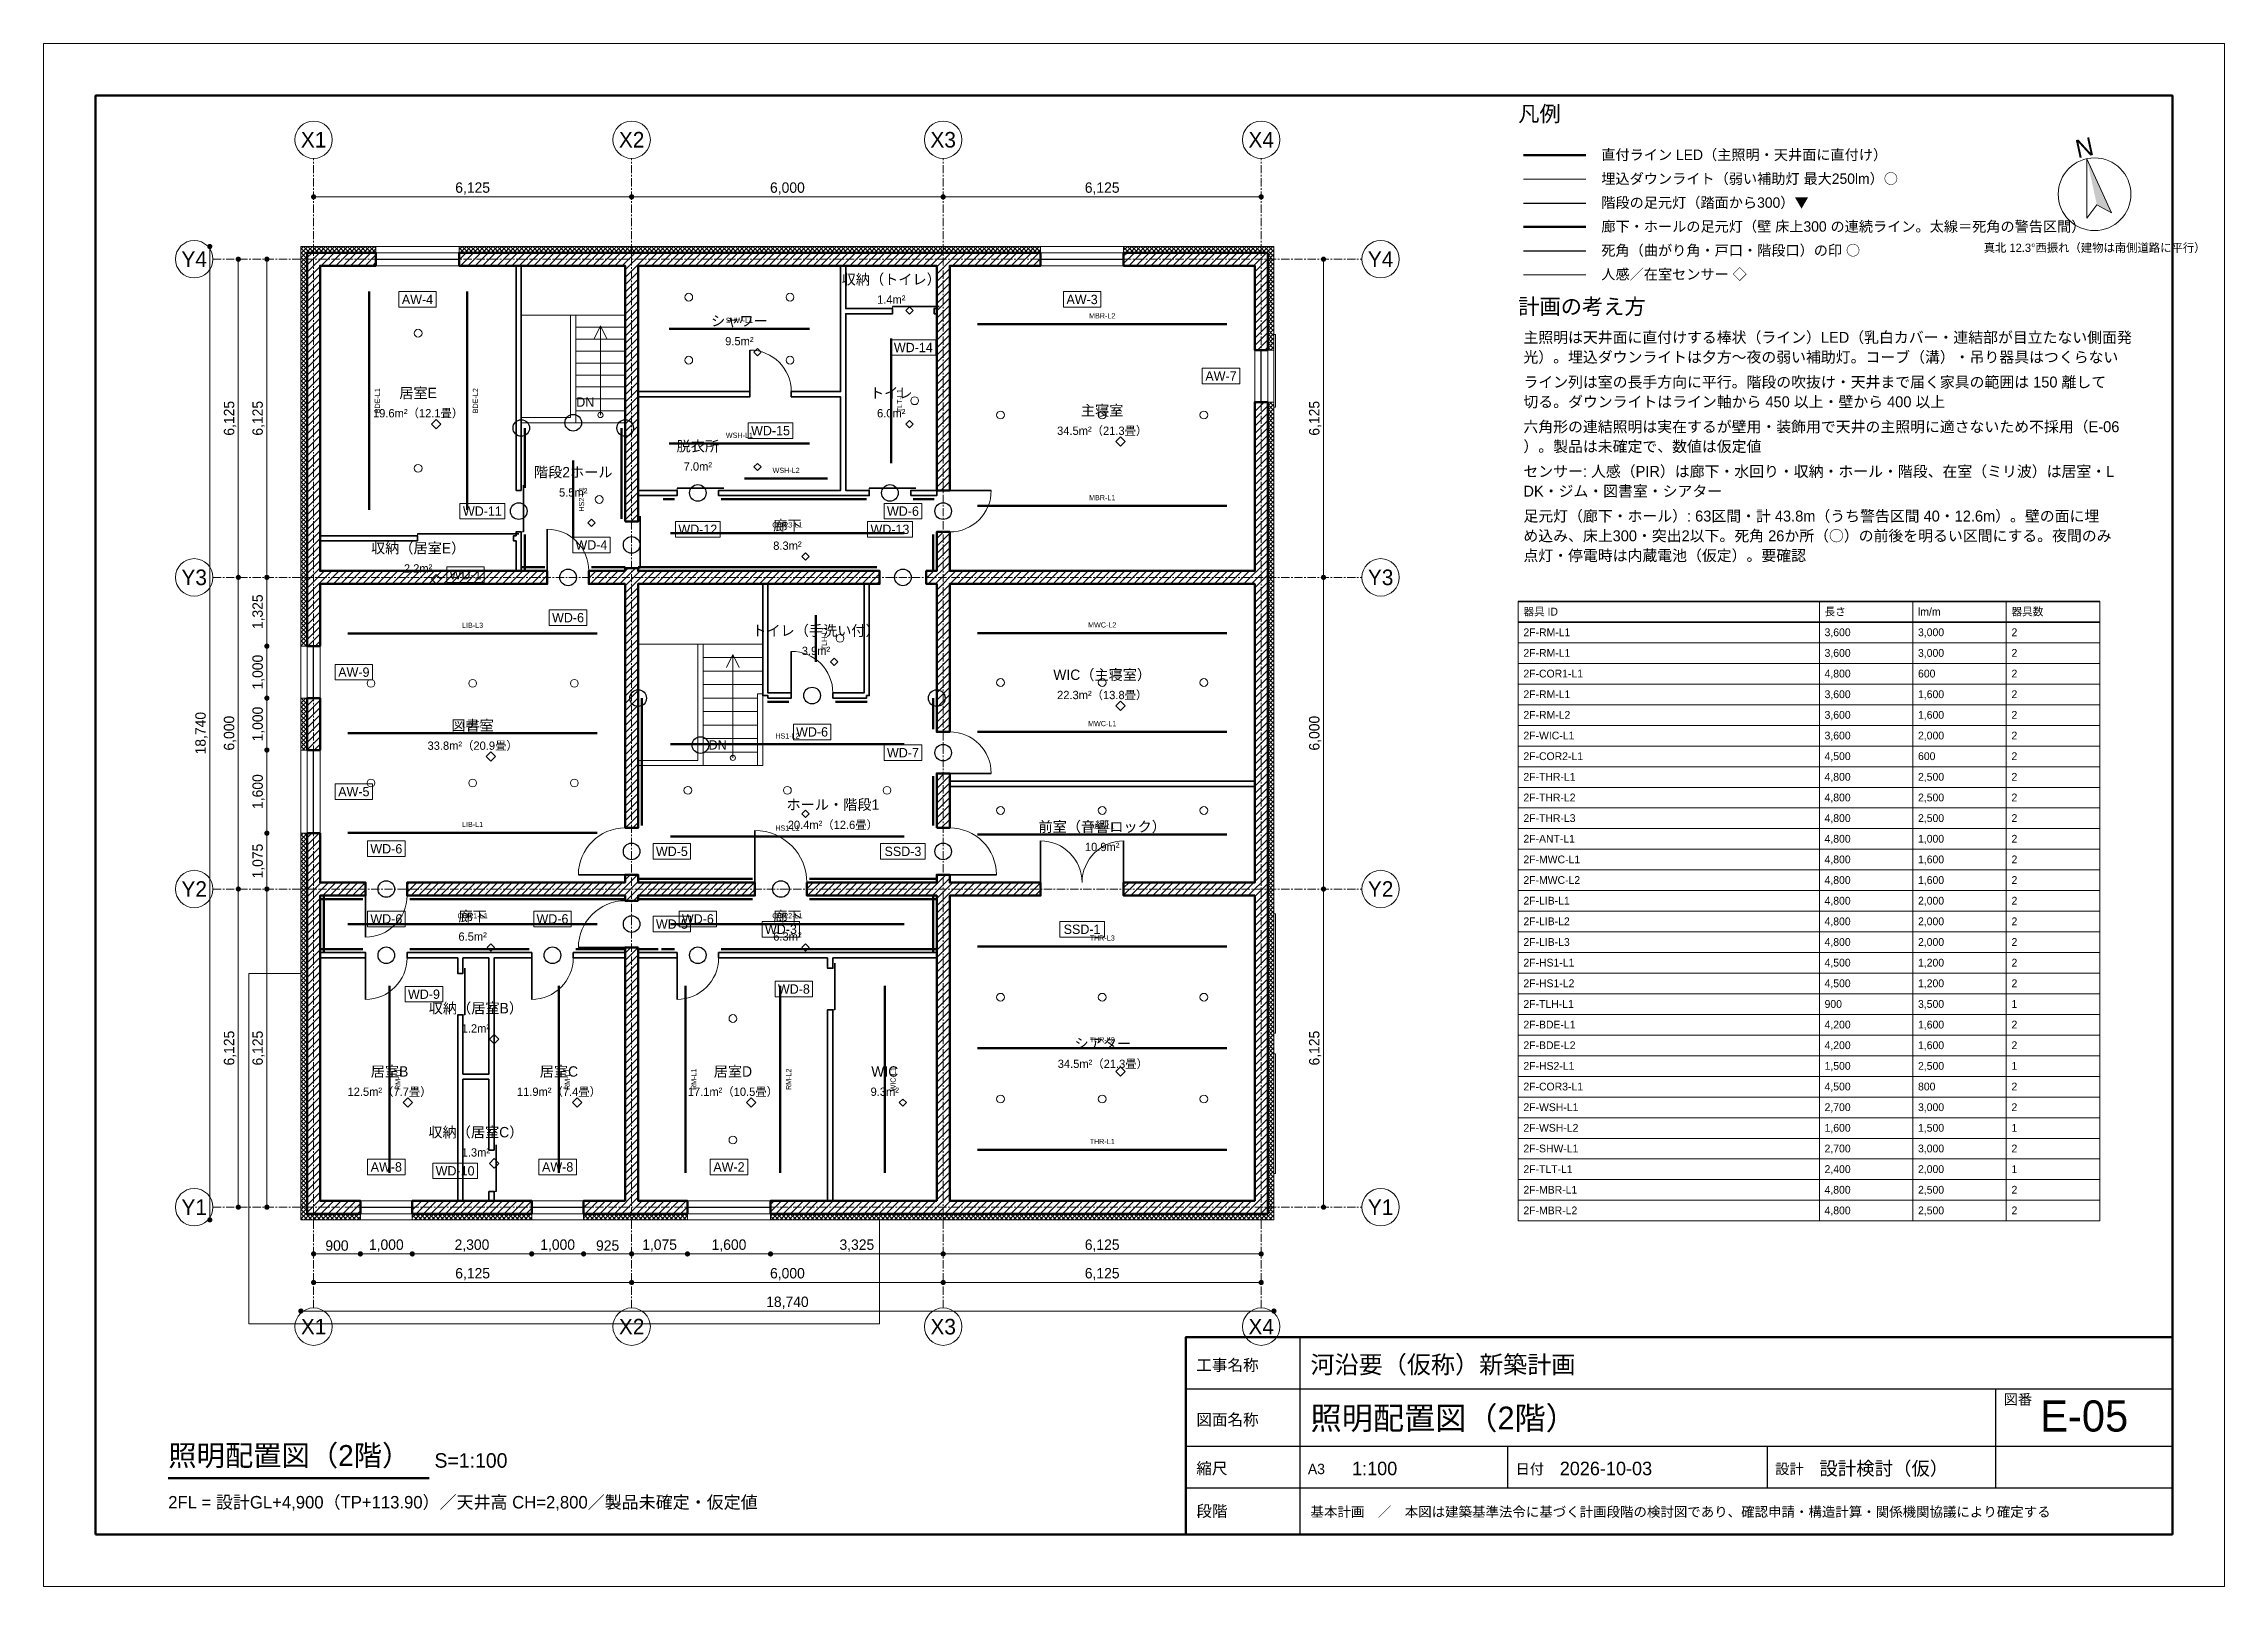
# Model space of a CAD drawing. Header units: millimetres. Extents: x 0 to 42000, y 0 to 29700.
import ezdxf
from ezdxf.enums import TextEntityAlignment as Align

# ---------------------------------------------------------------- set-up
doc = ezdxf.new("R2010")
doc.units = ezdxf.units.MM
doc.header["$LTSCALE"] = 50
doc.linetypes.add('CENTER', pattern=[5.08, 3.175, -0.635, 0.635, -0.635])
for name, color, linetype, lineweight in [('A-CUT', 7, 'Continuous', 50), ('A-CUT-HATCH', 8, 'Continuous', 9), ('A-CUT-INS', 9, 'Continuous', 9), ('A-CUT-LGS', 7, 'Continuous', 35), ('A-DIMS', 7, 'Continuous', 13), ('A-DOOR', 5, 'Continuous', 18), ('A-GLAZ', 5, 'Continuous', 18), ('A-GRID', 1, 'CENTER', 13), ('A-GRID-SYMB', 7, 'Continuous', 18), ('A-ROOM', 7, 'Continuous', 18), ('A-STRS', 7, 'Continuous', 18), ('A-SYMB', 7, 'Continuous', 18), ('A-TEXT', 7, 'Continuous', 18), ('A-VIS', 7, 'Continuous', 18), ('E-FOOT', 6, 'Continuous', 25), ('E-FOOTL', 6, 'Continuous', 50), ('E-LINE', 4, 'Continuous', 70), ('E-LITE', 7, 'Continuous', 18), ('E-SENS', 3, 'Continuous', 18), ('E-WARN', 1, 'Continuous', 25), ('G-FRAME', 7, 'Continuous', 70), ('G-TABLE', 7, 'Continuous', 18), ('G-TITLE', 7, 'Continuous', 25)]:
    doc.layers.add(name, color=color, linetype=linetype, lineweight=lineweight)
doc.styles.add('JP', font='ipag.ttf')
doc.dimstyles.new('JIS', dxfattribs={"dimscale": 100, "dimtxt": 2, "dimasz": 1, "dimexe": 1, "dimexo": 1, "dimgap": 0.6, "dimtad": 1, "dimdec": 0, "dimtxsty": 'JP', "dimblk": 'DOT', "dimcen": 2.5, "dimclrd": 7, "dimclre": 7, "dimclrt": 7, "dimazin": 3, "dimtfac": 1, "dimtmove": 0, "dimatfit": 3, "dimlwd": 13, "dimlwe": 13})

# ---------------------------------------------------------------- blocks, each defined once
blk = doc.blocks.new('_DOT')
at = {"color": 0, "linetype": 'BYBLOCK'}
blk.add_line((-0.5, 0), (-1, 0), dxfattribs=at)
at = {"color": 0, "linetype": 'BYBLOCK', "const_width": 0.5}
blk.add_lwpolyline([(-0.25, 0, 1), (0.25, 0, 1)], format="xyb", close=True, dxfattribs=at)

msp = doc.modelspace()

# ---------------------------------------------------------------- hatches: boundary and pattern name
at = {"layer": 'A-CUT-HATCH'}
h = msp.add_hatch(dxfattribs=at)
h.set_pattern_fill('ANSI31', scale=31.496)
h.paths.add_polyline_path([(17200, 7425), (17200, 13300), (14700, 13300), (14700, 13550), (17200, 13550), (17200, 13700), (17450, 13700), (17450, 13550), (19200, 13550), (19200, 13300), (17450, 13300), (17450, 7425), (23325, 7425), (23325, 13300), (20800, 13300), (20800, 13550), (23325, 13550), (23325, 19300), (17450, 19300), (17450, 16450), (17200, 16450), (17200, 19300), (17000, 19300), (17000, 19550), (17200, 19550), (17200, 20300), (17450, 20300), (17450, 19550), (23325, 19550), (23325, 22800), (23575, 22800), (23575, 7425), (23575, 7175), (14000, 7175), (14000, 7425)])
h.paths.add_polyline_path([(23575, 25675), (23575, 25425), (23575, 23800), (23325, 23800), (23325, 25425), (20800, 25425), (20800, 25675)])
h.paths.add_polyline_path([(11200, 20500), (11200, 25425), (8000, 25425), (8000, 25675), (19200, 25675), (19200, 25425), (17450, 25425), (17450, 21100), (17200, 21100), (17200, 25425), (11450, 25425), (11450, 20500)])
h.paths.add_polyline_path([(17200, 14600), (17200, 15650), (17450, 15650), (17450, 14600)])
h.paths.add_polyline_path([(11200, 14600), (11200, 19300), (10500, 19300), (10500, 19550), (11200, 19550), (11200, 19600), (11450, 19600), (11450, 19550), (16100, 19550), (16100, 19300), (11450, 19300), (11450, 14600)])
h.paths.add_polyline_path([(11450, 13200), (11200, 13200), (11200, 13300), (7000, 13300), (7000, 13550), (11200, 13550), (11200, 13700), (11450, 13700), (11450, 13550), (13700, 13550), (13700, 13300), (11450, 13300)])
h.paths.add_polyline_path([(11450, 12300), (11450, 7425), (12400, 7425), (12400, 7175), (10400, 7175), (10400, 7425), (11200, 7425), (11200, 12300)])
h.paths.add_polyline_path([(5325, 18100), (5075, 18100), (5075, 25425), (5075, 25675), (6400, 25675), (6400, 25425), (5325, 25425), (5325, 19550), (9700, 19550), (9700, 19300), (5325, 19300)])
h.paths.add_polyline_path([(7100, 7175), (7100, 7425), (9400, 7425), (9400, 7175)])
h.paths.add_polyline_path([(5325, 14500), (5325, 13550), (6200, 13550), (6200, 13300), (5325, 13300), (5325, 7425), (6100, 7425), (6100, 7175), (5075, 7175), (5075, 7425), (5075, 14500)])
h.paths.add_polyline_path([(5075, 16100), (5075, 17100), (5325, 17100), (5325, 16100)])
at = {"layer": 'A-CUT-INS'}
h = msp.add_hatch(dxfattribs=at)
h.set_pattern_fill('ANSI37', scale=18.89764)
h.paths.add_polyline_path([(23575, 7175), (23575, 22800), (23695, 22800), (23695, 7175), (23695, 7055), (14000, 7055), (14000, 7175)])
h.paths.add_polyline_path([(23575, 25675), (20800, 25675), (20800, 25795), (23695, 25795), (23695, 25675), (23695, 23800), (23575, 23800)])
h.paths.add_polyline_path([(19200, 25675), (8000, 25675), (8000, 25795), (19200, 25795)])
h.paths.add_polyline_path([(12400, 7175), (12400, 7055), (10400, 7055), (10400, 7175)])
h.paths.add_polyline_path([(9400, 7055), (7100, 7055), (7100, 7175), (9400, 7175)])
h.paths.add_polyline_path([(4955, 25795), (6400, 25795), (6400, 25675), (5075, 25675), (5075, 18100), (4955, 18100), (4955, 25675)])
h.paths.add_polyline_path([(4955, 7055), (4955, 7175), (4955, 14500), (5075, 14500), (5075, 7175), (6100, 7175), (6100, 7055)])
h.paths.add_polyline_path([(5075, 17100), (5075, 16100), (4955, 16100), (4955, 17100)])
at = {"layer": 'A-SYMB'}
msp.add_hatch(color=7, dxfattribs=at).paths.add_polyline_path([(39351.1, 27484), (39544.7, 26594.8), (39828.7, 26441.7)])

# ---------------------------------------------------------------- linework, layer by layer
at = {"layer": 'A-CUT'}
for points in [[(5325, 18100), (5075, 18100), (5075, 25425), (5075, 25675), (6400, 25675), (6400, 25425), (5325, 25425), (5325, 19550), (9700, 19550), (9700, 19300), (5325, 19300), (5325, 18100)], [(11200, 20500), (11200, 25425), (8000, 25425), (8000, 25675), (19200, 25675), (19200, 25425), (17450, 25425), (17450, 21100), (17200, 21100), (17200, 25425), (11450, 25425), (11450, 20500), (11200, 20500)], [(23575, 25675), (23575, 25425), (23575, 23800), (23325, 23800), (23325, 25425), (20800, 25425), (20800, 25675), (23575, 25675)], [(17200, 7425), (17200, 13300), (14700, 13300), (14700, 13550), (17200, 13550), (17200, 13700), (17450, 13700), (17450, 13550), (19200, 13550), (19200, 13300), (17450, 13300), (17450, 7425), (23325, 7425), (23325, 13300), (20800, 13300), (20800, 13550), (23325, 13550), (23325, 19300), (17450, 19300), (17450, 16450), (17200, 16450), (17200, 19300), (17000, 19300), (17000, 19550), (17200, 19550), (17200, 20300), (17450, 20300), (17450, 19550), (23325, 19550), (23325, 22800), (23575, 22800), (23575, 7425), (23575, 7175), (14000, 7175), (14000, 7425), (17200, 7425)], [(11200, 14600), (11200, 19300), (10500, 19300), (10500, 19550), (11200, 19550), (11200, 19600), (11450, 19600), (11450, 19550), (16100, 19550), (16100, 19300), (11450, 19300), (11450, 14600), (11200, 14600)], [(5075, 16100), (5075, 17100), (5325, 17100), (5325, 16100), (5075, 16100)], [(17200, 14600), (17200, 15650), (17450, 15650), (17450, 14600), (17200, 14600)], [(5325, 14500), (5325, 13550), (6200, 13550), (6200, 13300), (5325, 13300), (5325, 7425), (6100, 7425), (6100, 7175), (5075, 7175), (5075, 7425), (5075, 14500), (5325, 14500)], [(11450, 13200), (11200, 13200), (11200, 13300), (7000, 13300), (7000, 13550), (11200, 13550), (11200, 13700), (11450, 13700), (11450, 13550), (13700, 13550), (13700, 13300), (11450, 13300), (11450, 13200)], [(11450, 12300), (11450, 7425), (12400, 7425), (12400, 7175), (10400, 7175), (10400, 7425), (11200, 7425), (11200, 12300), (11450, 12300)], [(7100, 7175), (7100, 7425), (9400, 7425), (9400, 7175), (7100, 7175)]]:
    msp.add_lwpolyline(points, dxfattribs=at)
at = {"layer": 'A-CUT-LGS', "lineweight": 18}
for points in [[(4955, 25795), (6400, 25795), (6400, 25675), (5075, 25675), (5075, 18100), (4955, 18100), (4955, 25675), (4955, 25795)], [(19200, 25675), (8000, 25675), (8000, 25795), (19200, 25795), (19200, 25675)], [(23575, 25675), (20800, 25675), (20800, 25795), (23695, 25795), (23695, 25675), (23695, 23800), (23575, 23800), (23575, 25675)], [(23575, 7175), (23575, 22800), (23695, 22800), (23695, 7175), (23695, 7055), (14000, 7055), (14000, 7175), (23575, 7175)], [(5075, 17100), (5075, 16100), (4955, 16100), (4955, 17100), (5075, 17100)], [(4955, 7055), (4955, 7175), (4955, 14500), (5075, 14500), (5075, 7175), (6100, 7175), (6100, 7055), (4955, 7055)], [(9400, 7055), (7100, 7055), (7100, 7175), (9400, 7175), (9400, 7055)], [(12400, 7175), (12400, 7055), (10400, 7055), (10400, 7175), (12400, 7175)]]:
    msp.add_lwpolyline(points, dxfattribs=at)
at = {"layer": 'A-CUT-LGS'}
for points in [[(9200, 21100), (9100, 21100), (9100, 25425), (9200, 25425), (9200, 21100)], [(14400, 22900), (14400, 23000), (15350, 23000), (15350, 25425), (15450, 25425), (15450, 24600), (16350, 24600), (16350, 24500), (15450, 24500), (15450, 21100), (15900, 21100), (15900, 21000), (13000, 21000), (13000, 21100), (15350, 21100), (15350, 22900), (14400, 22900)], [(17150, 24500), (17150, 24600), (17200, 24600), (17200, 24500), (17150, 24500)], [(11450, 22900), (11450, 23000), (13600, 23000), (13600, 22900), (11450, 22900)], [(11450, 21000), (11450, 21100), (12200, 21100), (12200, 21000), (11450, 21000)], [(16700, 21000), (16700, 21100), (17200, 21100), (17200, 21000), (16700, 21000)], [(5325, 20125), (5325, 20225), (7200, 20225), (7200, 20125), (5325, 20125)], [(9100, 19550), (9100, 20125), (9050, 20125), (9050, 20225), (9100, 20225), (9100, 20300), (9200, 20300), (9200, 19550), (9100, 19550)], [(13950, 17100), (13950, 17150), (13850, 17150), (13850, 19300), (13950, 19300), (13950, 17200), (14400, 17200), (14400, 17100), (13950, 17100)], [(15200, 17100), (15200, 17200), (15800, 17200), (15800, 19300), (15900, 19300), (15900, 17150), (15850, 17150), (15850, 17100), (15200, 17100)], [(17450, 15400), (17450, 15500), (23325, 15500), (23325, 15400), (17450, 15400)], [(5325, 12100), (5325, 12200), (6200, 12200), (6200, 12100), (5325, 12100)], [(8075, 9863), (8575, 9863), (8575, 12100), (8075, 12100), (8075, 11800), (7975, 11800), (7975, 12100), (7000, 12100), (7000, 12200), (9400, 12200), (9400, 12100), (8675, 12100), (8675, 8400), (8575, 8400), (8575, 9763), (8075, 9763), (8075, 7425), (7975, 7425), (7975, 11000), (8075, 11000), (8075, 9863)], [(11200, 12100), (10200, 12100), (10200, 12200), (11200, 12200), (11200, 12100)], [(11450, 12100), (11450, 12200), (12200, 12200), (12200, 12100), (11450, 12100)], [(15100, 12100), (13000, 12100), (13000, 12200), (17200, 12200), (17200, 12100), (15200, 12100), (15200, 11900), (15100, 11900), (15100, 12100)], [(15100, 7425), (15100, 11100), (15200, 11100), (15200, 7425), (15100, 7425)], [(8675, 7425), (8575, 7425), (8575, 7600), (8675, 7600), (8675, 7425)]]:
    msp.add_lwpolyline(points, dxfattribs=at)
at = {"layer": 'A-DOOR'}
for p, q in [((16350, 24640), (16350, 24500)), ((12200, 21140), (12200, 21000)), ((15900, 21140), (15900, 21000)), ((7200, 20265), (7200, 20125)), ((9240, 20300), (9100, 20300)), ((11490, 19600), (11200, 19600)), ((8115, 11000), (7975, 11000)), ((15240, 11100), (15100, 11100)), ((8715, 7600), (8575, 7600))]:
    msp.add_line(p, q, dxfattribs=at)
at = {"layer": 'A-DOOR', "lineweight": 35}
for p, q in [((13600, 23000), (13600, 23800)), ((17450, 21100), (18250, 21100)), ((9700, 19550), (9700, 20350)), ((14400, 17200), (14400, 18000)), ((17450, 15650), (18250, 15650)), ((13700, 13550), (13700, 14550)), ((19200, 13550), (19200, 14350)), ((20800, 13550), (20800, 14350)), ((11200, 13700), (10300, 13700)), ((17450, 13700), (18350, 13700)), ((6200, 13300), (6200, 12500)), ((11200, 12300), (10300, 12300)), ((6200, 12100), (6200, 11300)), ((9400, 12100), (9400, 11300)), ((12200, 12100), (12200, 11300))]:
    msp.add_line(p, q, dxfattribs=at)
for points in [[(16350, 24640), (17250, 24640)], [(9240, 20300), (9240, 21200)], [(12200, 21140), (13100, 21140)], [(15900, 21140), (16800, 21140)], [(11490, 19600), (11490, 20600)], [(7200, 20265), (9150, 20265)], [(8115, 11000), (8115, 11900)], [(15240, 11100), (15240, 12000)], [(8715, 7600), (8715, 8500)]]:
    msp.add_lwpolyline(points, dxfattribs=at)
at = {"layer": 'A-DOOR'}
for points in [[(23695, 24099.5), (23695, 24100), (23725, 24100), (23725, 22700), (23695, 22700), (23695, 22700.5)], [(23695, 12949.5), (23695, 12950), (23725, 12950), (23725, 10650), (23695, 10650), (23695, 10650.5)], [(23695, 10249.5), (23695, 10250), (23725, 10250), (23725, 7950), (23695, 7950), (23695, 7950.5)]]:
    msp.add_lwpolyline(points, dxfattribs=at)
for centre, radius, start, end in [((13600, 23000), 800, 0, 90), ((17450, 21100), 800, 270, 0), ((9700, 19550), 800, 0, 90), ((14400, 17200), 800, 0, 90), ((17450, 15650), 800, 0, 90), ((11200, 13700), 900, 90, 180), ((13700, 13550), 1000, 0, 90), ((17450, 13700), 900, 0, 90), ((19200, 13550), 800, 0, 90), ((20800, 13550), 800, 90, 180), ((6200, 13300), 800, 270, 0), ((11200, 12300), 900, 90, 180), ((6200, 12100), 800, 270, 0), ((9400, 12100), 800, 270, 0), ((12200, 12100), 800, 270, 0)]:
    msp.add_arc(centre, radius, start, end, dxfattribs=at)
at = {"layer": 'A-GLAZ', "lineweight": 25}
for points in [[(6400, 25550), (8000, 25550)], [(19200, 25550), (20800, 25550)], [(23450, 22800), (23450, 23800)], [(5200, 17100), (5200, 18100)], [(5200, 14500), (5200, 16100)], [(6100, 7300), (7100, 7300)], [(9400, 7300), (10400, 7300)], [(12400, 7300), (14000, 7300)]]:
    msp.add_lwpolyline(points, dxfattribs=at)
at = {"layer": 'A-GRID'}
for p, q in [((5200, 5360), (5200, 27490)), ((11325, 5360), (11325, 27490)), ((17325, 5360), (17325, 27490)), ((23450, 5360), (23450, 27490)), ((3260, 25550), (25390, 25550)), ((3260, 19425), (25390, 19425)), ((3260, 13425), (25390, 13425)), ((3260, 7300), (25390, 7300))]:
    msp.add_line(p, q, dxfattribs=at)
at = {"layer": 'A-GRID-SYMB'}
for centre in [(5200, 27850), (11325, 27850), (17325, 27850), (23450, 27850), (2900, 25550), (25750, 25550), (2900, 19425), (25750, 19425), (2900, 13425), (25750, 13425), (2900, 7300), (25750, 7300), (5200, 5000), (11325, 5000), (17325, 5000), (23450, 5000)]:
    msp.add_circle(centre, 360, dxfattribs=at)
at = {"layer": 'A-STRS'}
for points in [[(9200, 25425), (11200, 25425), (11200, 24470), (10250, 24470), (10150, 24470), (9200, 24470), (9200, 25425)], [(10250, 24470), (11200, 24470), (11200, 24240), (10250, 24240), (10250, 24470)], [(10250, 24240), (11200, 24240), (11200, 24010), (10250, 24010), (10250, 24240)], [(10250, 24010), (11200, 24010), (11200, 23780), (10250, 23780), (10250, 24010)], [(10605, 24020), (10725, 24270), (10845, 24020)], [(10725, 22550), (10725, 24270)], [(10250, 23780), (11200, 23780), (11200, 23550), (10250, 23550), (10250, 23780)], [(10250, 23550), (11200, 23550), (11200, 23320), (10250, 23320), (10250, 23550)], [(10250, 23320), (11200, 23320), (11200, 23090), (10250, 23090), (10250, 23320)], [(10250, 23090), (11200, 23090), (11200, 22860), (10250, 22860), (10250, 23090)], [(10250, 22860), (11200, 22860), (11200, 22630), (10250, 22630), (10250, 22860)], [(10250, 22500), (10250, 22630), (11200, 22630), (11200, 22400), (10250, 22400), (10250, 22500)], [(11450, 19300), (13850, 19300), (13850, 18140), (12700, 18140), (12600, 18140), (11450, 18140), (11450, 19300)], [(12700, 18140), (13850, 18140), (13850, 17880), (12700, 17880), (12700, 18140)], [(12700, 17880), (13850, 17880), (13850, 17620), (12700, 17620), (12700, 17880)], [(13155, 17690), (13275, 17940), (13395, 17690)], [(13275, 15950), (13275, 17940)], [(12700, 17620), (13850, 17620), (13850, 17360), (12700, 17360), (12700, 17620)], [(13750, 17100.5), (13750, 17100), (12700, 17100), (12700, 17360), (13850, 17360), (13850, 17185), (13849.5, 17185)], [(13750, 16840.5), (13750, 16840), (12700, 16840), (12700, 17100), (13750, 17100), (13750, 17099.5)], [(13750, 16580.5), (13750, 16580), (12700, 16580), (12700, 16840), (13750, 16840), (13750, 16839.5)], [(13750, 16320.5), (13750, 16320), (12700, 16320), (12700, 16580), (13750, 16580), (13750, 16579.5)], [(13750, 16060.5), (13750, 16060), (12700, 16060), (12700, 16320), (13750, 16320), (13750, 16319.5)], [(13750, 15800.5), (13750, 15800), (12700, 15800), (12700, 15900), (12700, 16060), (13750, 16060), (13750, 16059.5)]]:
    msp.add_lwpolyline(points, dxfattribs=at)
for centre in [(10725, 22550), (13275, 15950)]:
    msp.add_circle(centre, 50, dxfattribs=at)
at = {"layer": 'A-SYMB', "lineweight": 50}
msp.add_line((2400, 2080), (7428, 2080), dxfattribs=at)
at = {"layer": 'A-SYMB'}
msp.add_lwpolyline([(39351.1, 27484), (39349.9, 26337.5), (39544.7, 26594.8), (39828.7, 26441.7)], close=True, dxfattribs=at)
msp.add_circle((39500, 26800), 700, dxfattribs=at)
at = {"layer": 'A-TEXT'}
for points in [[(6839.2, 24625), (7560.8, 24625), (7560.8, 24925), (6839.2, 24925)], [(19639.2, 24625), (20360.8, 24625), (20360.8, 24925), (19639.2, 24925)], [(16319, 23700), (17181, 23700), (17181, 24000), (16319, 24000)], [(22314.2, 23150), (23035.8, 23150), (23035.8, 23450), (22314.2, 23450)], [(13569, 22100), (14431, 22100), (14431, 22400), (13569, 22400)], [(8019, 20550), (8881, 20550), (8881, 20850), (8019, 20850)], [(16189.2, 20550), (16910.8, 20550), (16910.8, 20850), (16189.2, 20850)], [(10189.2, 19900), (10910.8, 19900), (10910.8, 20200), (10189.2, 20200)], [(12169, 20200), (13031, 20200), (13031, 20500), (12169, 20500)], [(15869, 20200), (16731, 20200), (16731, 20500), (15869, 20500)], [(7764.2, 19325), (8485.8, 19325), (8485.8, 19625), (7764.2, 19625)], [(9739.2, 18500), (10460.8, 18500), (10460.8, 18800), (9739.2, 18800)], [(5614.2, 17450), (6335.8, 17450), (6335.8, 17750), (5614.2, 17750)], [(14439.2, 16300), (15160.8, 16300), (15160.8, 16600), (14439.2, 16600)], [(16189.2, 15900), (16910.8, 15900), (16910.8, 16200), (16189.2, 16200)], [(5614.2, 15150), (6335.8, 15150), (6335.8, 15450), (5614.2, 15450)], [(6239.2, 14050), (6960.8, 14050), (6960.8, 14350), (6239.2, 14350)], [(11739.2, 14000), (12460.8, 14000), (12460.8, 14300), (11739.2, 14300)], [(16119, 14000), (16981, 14000), (16981, 14300), (16119, 14300)], [(6239.2, 12700), (6960.8, 12700), (6960.8, 13000), (6239.2, 13000)], [(9439.2, 12700), (10160.8, 12700), (10160.8, 13000), (9439.2, 13000)], [(11739.2, 12600), (12460.8, 12600), (12460.8, 12900), (11739.2, 12900)], [(12239.2, 12700), (12960.8, 12700), (12960.8, 13000), (12239.2, 13000)], [(13839.2, 12500), (14560.8, 12500), (14560.8, 12800), (13839.2, 12800)], [(19569, 12500), (20431, 12500), (20431, 12800), (19569, 12800)], [(6964.2, 11250), (7685.8, 11250), (7685.8, 11550), (6964.2, 11550)], [(14089.2, 11350), (14810.8, 11350), (14810.8, 11650), (14089.2, 11650)], [(6239.2, 7925), (6960.8, 7925), (6960.8, 8225), (6239.2, 8225)], [(7494, 7850), (8356, 7850), (8356, 8150), (7494, 8150)], [(9539.2, 7925), (10260.8, 7925), (10260.8, 8225), (9539.2, 8225)], [(12839.2, 7925), (13560.8, 7925), (13560.8, 8225), (12839.2, 8225)]]:
    msp.add_lwpolyline(points, close=True, dxfattribs=at)
at = {"layer": 'A-VIS'}
for points in [[(8000, 25675), (6400, 25675), (6400, 25795), (8000, 25795), (8000, 25675)], [(8000, 25425), (6400, 25425), (6400, 25675), (8000, 25675), (8000, 25425)], [(20800, 25675), (19200, 25675), (19200, 25795), (20800, 25795), (20800, 25675)], [(20800, 25425), (19200, 25425), (19200, 25675), (20800, 25675), (20800, 25425)], [(9200, 22500), (10150, 22500), (10150, 24470), (10250, 24470), (10250, 22500), (10250, 22400), (10150, 22400), (9200, 22400), (9200, 22500)], [(23575, 22800), (23325, 22800), (23325, 23800), (23575, 23800), (23575, 22800)], [(23695, 22800), (23575, 22800), (23575, 23800), (23695, 23800), (23695, 22800)], [(9200, 22399.5), (9200, 22400), (10150, 22400), (10250, 22400), (11200, 22400), (11200, 22399.5)], [(5075, 17100), (4955, 17100), (4955, 18100), (5075, 18100), (5075, 17100)], [(5325, 17100), (5075, 17100), (5075, 18100), (5325, 18100), (5325, 17100)], [(12600, 15900), (12600, 18140), (12700, 18140), (12700, 15900), (12700, 15800), (12600, 15800), (11450, 15800), (11450, 15900), (12600, 15900)], [(11450, 15799.5), (11450, 15800), (12600, 15800), (12700, 15800), (13750, 15800), (13850, 15800), (13850, 17150), (13850.5, 17150)], [(13850, 17185), (13850, 17150), (13850, 15800), (13750, 15800), (13750, 17185), (13850, 17185)], [(5075, 14500), (4955, 14500), (4955, 16100), (5075, 16100), (5075, 14500)], [(5325, 14500), (5075, 14500), (5075, 16100), (5325, 16100), (5325, 14500)], [(13800, 7055), (14000, 7055), (14800, 7055), (16100, 7055), (16100, 5055), (12500, 5055), (3955, 5055), (3955, 7055), (3955, 11800), (4955, 11800), (4955, 11300), (4955, 7425), (4955, 7175), (4955, 7055), (5075, 7055), (6100, 7055), (7100, 7055), (9200, 7055), (9400, 7055), (10400, 7055), (12400, 7055), (12500, 7055), (13800, 7055)], [(7100, 7175), (6100, 7175), (6100, 7425), (7100, 7425), (7100, 7175)], [(7100, 7055), (6100, 7055), (6100, 7175), (7100, 7175), (7100, 7055)], [(10400, 7175), (9400, 7175), (9400, 7425), (10400, 7425), (10400, 7175)], [(10400, 7055), (9400, 7055), (9400, 7175), (10400, 7175), (10400, 7055)], [(14000, 7175), (12400, 7175), (12400, 7425), (14000, 7425), (14000, 7175)], [(14000, 7055), (12400, 7055), (12400, 7175), (14000, 7175), (14000, 7055)]]:
    msp.add_lwpolyline(points, dxfattribs=at)
at = {"layer": 'E-FOOT'}
msp.add_line((28500, 26630), (29700, 26630), dxfattribs=at)
at = {"layer": 'E-FOOTL'}
msp.add_line((28500, 26170), (29700, 26170), dxfattribs=at)
at = {"layer": 'E-FOOTL', "lineweight": 100}
for points in [[(9270, 21700), (9270, 22300)], [(11130, 21700), (11130, 22300)], [(9270, 21150), (9270, 21398)], [(11130, 20550), (11130, 20789)], [(11930, 20930), (12150, 20930)], [(13050, 20930), (13298, 20930)], [(15602, 20930), (15850, 20930)], [(16750, 20930), (17150, 20930)], [(9270, 20002), (9270, 20250)], [(17130, 20012), (17130, 20250)], [(17130, 19550), (17130, 19798)], [(9412, 19620), (9650, 19620)], [(10550, 19620), (11200, 19620)], [(11450, 19620), (11883, 19620)], [(15811, 19620), (16050, 19620)], [(11520, 16500), (11520, 17100)], [(14102, 17030), (14350, 17030)], [(15250, 17030), (15498, 17030)], [(17130, 16500), (17130, 17100)], [(17130, 15362), (17130, 15600)], [(11520, 14650), (11520, 14889)], [(17130, 14650), (17130, 14889)], [(11450, 13620), (11774, 13620)], [(13411, 13620), (13650, 13620)], [(14750, 13620), (14989, 13620)], [(16876, 13620), (17200, 13620)], [(5912, 13230), (6150, 13230)], [(7050, 13230), (7288, 13230)], [(10816, 13230), (11200, 13230)], [(11450, 13230), (11834, 13230)], [(13411, 13230), (13650, 13230)], [(14750, 13230), (14989, 13230)], [(5902, 12270), (6150, 12270)], [(7050, 12270), (7298, 12270)], [(9102, 12270), (9350, 12270)], [(10250, 12270), (10498, 12270)], [(10816, 12270), (11200, 12270)], [(11450, 12270), (11834, 12270)], [(11902, 12270), (12150, 12270)], [(13050, 12270), (13298, 12270)]]:
    msp.add_lwpolyline(points, dxfattribs=at)
at = {"layer": 'E-FOOTL', "lineweight": 50}
for points in [[(9270, 21398), (9270, 21700)], [(11130, 20789), (11130, 21700)], [(13298, 20930), (15602, 20930)], [(9270, 19550), (9270, 20002)], [(17130, 19798), (17130, 20012)], [(9200, 19620), (9412, 19620)], [(11883, 19620), (15811, 19620)], [(13942, 17030), (14102, 17030)], [(15498, 17030), (15858, 17030)], [(11520, 14889), (11520, 16500)], [(17130, 14889), (17130, 15362)], [(11774, 13620), (13411, 13620)], [(14989, 13620), (16876, 13620)], [(5325, 13230), (5912, 13230)], [(5395, 12200), (5395, 13300)], [(7288, 13230), (10816, 13230)], [(11834, 13230), (13411, 13230)], [(14989, 13230), (17200, 13230)], [(17130, 12200), (17130, 13300)], [(5325, 12270), (5902, 12270)], [(7298, 12270), (9102, 12270)], [(10498, 12270), (10816, 12270)], [(13298, 12270), (17200, 12270)]]:
    msp.add_lwpolyline(points, dxfattribs=at)
at = {"layer": 'E-LINE'}
msp.add_line((28500, 27550), (29700, 27550), dxfattribs=at)
at = {"layer": 'E-LINE', "lineweight": 70}
for points in [[(6269, 20725), (6269, 24925)], [(8156, 20725), (8156, 24925)], [(12050, 24212), (14750, 24212)], [(16325, 21625), (16325, 24025)], [(17988, 24300), (22788, 24300)], [(12050, 22000), (14750, 22000)], [(10200, 20175), (10200, 21675)], [(13500, 21325), (15100, 21325)], [(17988, 20800), (22788, 20800)], [(12075, 20275), (16575, 20275)], [(14875, 17800), (14875, 18700)], [(5862, 18342), (10662, 18342)], [(17988, 18350), (22788, 18350)], [(5862, 16425), (10662, 16425)], [(17988, 16450), (22788, 16450)], [(12075, 16212), (16575, 16212)], [(5862, 14508), (10662, 14508)], [(12075, 14438), (16575, 14438)], [(17988, 14475), (22788, 14475)], [(5862, 12750), (10662, 12750)], [(12075, 12750), (16575, 12750)], [(17988, 12321), (22788, 12321)], [(6662, 7962), (6662, 11562)], [(9925, 7962), (9925, 11562)], [(12362, 7962), (12362, 11562)], [(14188, 7962), (14188, 11562)], [(16200, 7962), (16200, 11562)], [(17988, 10362), (22788, 10362)], [(17988, 8404), (22788, 8404)]]:
    msp.add_lwpolyline(points, dxfattribs=at)
at = {"layer": 'E-LITE'}
msp.add_line((28500, 27090), (29700, 27090), dxfattribs=at)
for centre in [(12425, 24818.2), (14375, 24818.2), (7212.5, 24125), (12425, 23605.8), (14375, 23605.8), (16775, 22825), (18429.2, 22550), (20387.5, 22550), (22345.8, 22550), (7212.5, 21525), (10700, 20925), (15337.5, 18250), (6304.2, 17383.5), (8262.5, 17383.5), (10220.8, 17383.5), (18429.2, 17400), (20387.5, 17400), (22345.8, 17400), (6304.2, 15466.5), (8262.5, 15466.5), (10220.8, 15466.5), (12408.3, 15325), (14325, 15325), (16241.7, 15325), (18429.2, 14937.5), (20387.5, 14937.5), (22345.8, 14937.5), (18429.2, 11341.5), (20387.5, 11341.5), (22345.8, 11341.5), (13275, 10931.2), (18429.2, 9383), (20387.5, 9383), (22345.8, 9383), (13275, 8593.8)]:
    msp.add_circle(centre, 75, dxfattribs=at)
at = {"layer": 'E-SENS'}
msp.add_line((28500, 25250), (29700, 25250), dxfattribs=at)
for points in [[(16675, 24632.5), (16745, 24562.5), (16675, 24492.5), (16605, 24562.5)], [(13750, 23832.5), (13820, 23762.5), (13750, 23692.5), (13680, 23762.5)], [(7562.5, 22465), (7652.5, 22375), (7562.5, 22285), (7472.5, 22375)], [(16675, 22445), (16745, 22375), (16675, 22305), (16605, 22375)], [(20737.5, 22127.5), (20827.5, 22037.5), (20737.5, 21947.5), (20647.5, 22037.5)], [(13750, 21620), (13820, 21550), (13750, 21480), (13680, 21550)], [(10550, 20545), (10620, 20475), (10550, 20405), (10480, 20475)], [(14675, 19895), (14745, 19825), (14675, 19755), (14605, 19825)], [(7562.5, 19477.5), (7652.5, 19387.5), (7562.5, 19297.5), (7472.5, 19387.5)], [(15225, 17870), (15295, 17800), (15225, 17730), (15155, 17800)], [(20737.5, 17040), (20827.5, 16950), (20737.5, 16860), (20647.5, 16950)], [(8612.5, 16065), (8702.5, 15975), (8612.5, 15885), (8522.5, 15975)], [(14675, 14945), (14745, 14875), (14675, 14805), (14605, 14875)], [(8612.5, 12370), (8682.5, 12300), (8612.5, 12230), (8542.5, 12300)], [(14675, 12370), (14745, 12300), (14675, 12230), (14605, 12300)], [(8675, 10621.5), (8765, 10531.5), (8675, 10441.5), (8585, 10531.5)], [(20737.5, 10002.5), (20827.5, 9912.5), (20737.5, 9822.5), (20647.5, 9912.5)], [(7012.5, 9402.5), (7102.5, 9312.5), (7012.5, 9222.5), (6922.5, 9312.5)], [(10275, 9402.5), (10365, 9312.5), (10275, 9222.5), (10185, 9312.5)], [(13625, 9402.5), (13715, 9312.5), (13625, 9222.5), (13535, 9312.5)], [(16550, 9382.5), (16620, 9312.5), (16550, 9242.5), (16480, 9312.5)], [(8675, 8234), (8765, 8144), (8675, 8054), (8585, 8144)]]:
    msp.add_lwpolyline(points, close=True, dxfattribs=at)
at = {"layer": 'E-WARN'}
msp.add_line((28500, 25710), (29700, 25710), dxfattribs=at)
for centre in [(9200, 22300), (10200, 22401), (11200, 22300), (12600, 21050), (16300, 21050), (9150, 20700), (17325, 20700), (11325, 20050), (11325, 20050), (10100, 19425), (16550, 19425), (11450, 17100), (14800, 17150), (17200, 17100), (12650, 16197), (17325, 16050), (11325, 14150), (17325, 14150), (6600, 13425), (14200, 13425), (14200, 13425), (11325, 12750), (11325, 12750), (6600, 12150), (9800, 12150), (12600, 12150)]:
    msp.add_circle(centre, 160, dxfattribs=at)
at = {"layer": 'G-FRAME', "lineweight": 0}
msp.add_lwpolyline([(0, 0), (42000, 0), (42000, 29700), (0, 29700)], close=True, dxfattribs=at)
at = {"layer": 'G-FRAME'}
msp.add_lwpolyline([(1000, 1000), (41000, 1000), (41000, 28700), (1000, 28700)], close=True, dxfattribs=at)
at = {"layer": 'G-TABLE', "lineweight": 35}
for points in [[(28400, 18960), (39600, 18960)], [(28400, 18562.5), (39600, 18562.5)]]:
    msp.add_lwpolyline(points, dxfattribs=at)
at = {"layer": 'G-TABLE'}
for points in [[(28400, 18960), (28400, 7035)], [(34200, 18960), (34200, 7035)], [(36000, 18960), (36000, 7035)], [(37800, 18960), (37800, 7035)], [(39600, 18960), (39600, 7035)]]:
    msp.add_lwpolyline(points, dxfattribs=at)
at = {"layer": 'G-TABLE', "lineweight": 18}
for points in [[(28400, 18165), (39600, 18165)], [(28400, 17767.5), (39600, 17767.5)], [(28400, 17370), (39600, 17370)], [(28400, 16972.5), (39600, 16972.5)], [(28400, 16575), (39600, 16575)], [(28400, 16177.5), (39600, 16177.5)], [(28400, 15780), (39600, 15780)], [(28400, 15382.5), (39600, 15382.5)], [(28400, 14985), (39600, 14985)], [(28400, 14587.5), (39600, 14587.5)], [(28400, 14190), (39600, 14190)], [(28400, 13792.5), (39600, 13792.5)], [(28400, 13395), (39600, 13395)], [(28400, 12997.5), (39600, 12997.5)], [(28400, 12600), (39600, 12600)], [(28400, 12202.5), (39600, 12202.5)], [(28400, 11805), (39600, 11805)], [(28400, 11407.5), (39600, 11407.5)], [(28400, 11010), (39600, 11010)], [(28400, 10612.5), (39600, 10612.5)], [(28400, 10215), (39600, 10215)], [(28400, 9817.5), (39600, 9817.5)], [(28400, 9420), (39600, 9420)], [(28400, 9022.5), (39600, 9022.5)], [(28400, 8625), (39600, 8625)], [(28400, 8227.5), (39600, 8227.5)], [(28400, 7830), (39600, 7830)], [(28400, 7432.5), (39600, 7432.5)], [(28400, 7035), (39600, 7035)]]:
    msp.add_lwpolyline(points, dxfattribs=at)
at = {"layer": 'G-TITLE'}
for p, q in [((24200, 1000), (24200, 4800)), ((22000, 3800), (41000, 3800)), ((37600, 1900), (37600, 3800)), ((22000, 2700), (41000, 2700)), ((24200, 1900), (24200, 2700)), ((28200, 1900), (28200, 2700)), ((33200, 1900), (33200, 2700)), ((22000, 1900), (41000, 1900))]:
    msp.add_line(p, q, dxfattribs=at)
at = {"layer": 'G-TITLE', "lineweight": 50}
msp.add_lwpolyline([(22000, 1000), (41000, 1000), (41000, 4800), (22000, 4800)], close=True, dxfattribs=at)

# ---------------------------------------------------------------- texts
at = {"layer": 'A-GRID-SYMB', "style": 'JP'}
for s, p in [('X1', (5200, 27850)), ('X2', (11325, 27850)), ('X3', (17325, 27850)), ('X4', (23450, 27850)), ('Y4', (2900, 25550)), ('Y4', (25750, 25550)), ('Y3', (2900, 19425)), ('Y3', (25750, 19425)), ('Y2', (2900, 13425)), ('Y2', (25750, 13425)), ('Y1', (2900, 7300)), ('Y1', (25750, 7300)), ('X1', (5200, 5000)), ('X2', (11325, 5000)), ('X3', (17325, 5000)), ('X4', (23450, 5000))]:
    msp.add_text(s, height=300, dxfattribs=at).set_placement(p, align=Align.MIDDLE_CENTER)
at = {"layer": 'A-ROOM', "style": 'JP'}
for s, height, p in [('収納（トイレ）', 200, (16325, 25162.5)), ('1.4m²', 160, (16325, 24772.5)), ('シャワー', 200, (13400, 24362.5)), ('9.5m²', 160, (13400, 23972.5)), ('居室E', 200, (7212.5, 22975)), ('19.6m²（12.1畳）', 160, (7212.5, 22585)), ('トイレ', 200, (16325, 22975)), ('主寝室', 200, (20387.5, 22637.5)), ('6.0m²', 160, (16325, 22585)), ('34.5m²（21.3畳）', 160, (20387.5, 22247.5)), ('脱衣所', 200, (12600, 21950)), ('階段2ホール', 200, (10200, 21450)), ('7.0m²', 160, (12600, 21560)), ('5.5m²', 160, (10200, 21060)), ('廊下', 200, (14325, 20425)), ('収納（居室E）', 200, (7212.5, 19987.5)), ('8.3m²', 160, (14325, 20035)), ('2.2m²', 160, (7212.5, 19597.5)), ('トイレ（手洗い付）', 200, (14875, 18400)), ('3.9m²', 160, (14875, 18010)), ('WIC（主寝室）', 200, (20387.5, 17550)), ('22.3m²（13.8畳）', 160, (20387.5, 17160)), ('図書室', 200, (8262.5, 16575)), ('33.8m²（20.9畳）', 160, (8262.5, 16185)), ('ホール・階段1', 200, (15200, 15050)), ('20.4m²（12.6畳）', 160, (15200, 14660)), ('前室（音響ロック）', 200, (20387.5, 14625)), ('10.9m²', 160, (20387.5, 14235)), ('廊下', 200, (8262.5, 12900)), ('廊下', 200, (14325, 12900)), ('6.5m²', 160, (8262.5, 12510)), ('6.3m²', 160, (14325, 12510)), ('収納（居室B）', 200, (8325, 11131.5)), ('1.2m²', 160, (8325, 10741.5)), ('シアター', 200, (20400, 10450)), ('34.5m²（21.3畳）', 160, (20400, 10060)), ('居室B', 200, (6662.5, 9912.5)), ('居室C', 200, (9925, 9912.5)), ('居室D', 200, (13275, 9912.5)), ('WIC', 200, (16200, 9912.5)), ('12.5m²（7.7畳）', 160, (6662.5, 9522.5)), ('11.9m²（7.4畳）', 160, (9925, 9522.5)), ('17.1m²（10.5畳）', 160, (13275, 9522.5)), ('9.3m²', 160, (16200, 9522.5)), ('収納（居室C）', 200, (8325, 8744)), ('1.3m²', 160, (8325, 8354))]:
    msp.add_text(s, height=height, dxfattribs=at).set_placement(p, align=Align.MIDDLE_CENTER)
at = {"layer": 'A-STRS', "style": 'JP'}
for p in [(10605, 22800), (13155, 16200)]:
    msp.add_text('DN', height=180, dxfattribs=at).set_placement(p, align=Align.MIDDLE_RIGHT)
at = {"layer": 'A-SYMB', "style": 'JP'}
msp.add_text('N', height=350, rotation=12.27877, dxfattribs=at).set_placement((39304.3, 27699), align=Align.MIDDLE_CENTER)
msp.add_text('真北 12.3°西振れ（建物は南側道路に平行）', height=160, dxfattribs=at).set_placement((39500, 25850), align=Align.TOP_CENTER)
at = {"layer": 'A-TEXT', "style": 'JP'}
for s, height, p in [('凡例', 300, (28400, 28200)), ('直付ライン LED（主照明・天井面に直付け）', 200, (30000, 27460)), ('埋込ダウンライト（弱い補助灯 最大250lm）○', 200, (30000, 27000)), ('階段の足元灯（踏面から300）▼', 200, (30000, 26540)), ('廊下・ホールの足元灯（壁 床上300 の連続ライン。太線＝死角の警告区間）', 200, (30000, 26080)), ('死角（曲がり角・戸口・階段口）の印 ○', 200, (30000, 25620)), ('人感／在室センサー ◇', 200, (30000, 25160)), ('計画の考え方', 300, (28400, 24490)), ('主照明は天井面に直付けする棒状（ライン）LED（乳白カバー・連結部が目立たない側面発', 210, (28500, 23940)), ('光）。埋込ダウンライトは夕方〜夜の弱い補助灯。コーブ（溝）・吊り器具はつくらない', 210, (28500, 23560)), ('ライン列は室の長手方向に平行。階段の吹抜け・天井まで届く家具の範囲は 150 離して', 210, (28500, 23080)), ('切る。ダウンライトはライン軸から 450 以上・壁から 400 以上', 210, (28500, 22700)), ('六角形の連結照明は実在するが壁用・装飾用で天井の主照明に適さないため不採用（E-06', 210, (28500, 22220)), ('）。製品は未確定で、数値は仮定値', 210, (28500, 21840)), ('センサー: 人感（PIR）は廊下・水回り・収納・ホール・階段、在室（ミリ波）は居室・L', 210, (28500, 21360)), ('DK・ジム・図書室・シアター', 210, (28500, 20980)), ('足元灯（廊下・ホール）: 63区間・計 43.8m（うち警告区間 40・12.6m）。壁の面に埋', 210, (28500, 20500)), ('め込み、床上300・突出2以下。死角 26か所（○）の前後を明るい区間にする。夜間のみ', 210, (28500, 20120)), ('点灯・停電時は内蔵電池（仮定）。要確認', 210, (28500, 19740)), ('器具 ID', 150, (28500, 18690)), ('長さ', 150, (34300, 18690)), ('lm/m', 150, (36100, 18690)), ('器具数', 150, (37900, 18690)), ('2F-RM-L1', 150, (28500, 18292.5)), ('3,600', 150, (34300, 18292.5)), ('3,000', 150, (36100, 18292.5)), ('2', 150, (37900, 18292.5)), ('2F-RM-L1', 150, (28500, 17895)), ('2F-COR1-L1', 150, (28500, 17497.5)), ('4,800', 150, (34300, 17497.5)), ('3,600', 150, (34300, 17895)), ('3,000', 150, (36100, 17895)), ('600', 150, (36100, 17497.5)), ('2', 150, (37900, 17895)), ('2', 150, (37900, 17497.5)), ('2F-RM-L1', 150, (28500, 17100)), ('3,600', 150, (34300, 17100)), ('1,600', 150, (36100, 17100)), ('2', 150, (37900, 17100)), ('2F-RM-L2', 150, (28500, 16702.5)), ('3,600', 150, (34300, 16702.5)), ('1,600', 150, (36100, 16702.5)), ('2', 150, (37900, 16702.5)), ('2F-WIC-L1', 150, (28500, 16305)), ('3,600', 150, (34300, 16305)), ('2,000', 150, (36100, 16305)), ('2', 150, (37900, 16305)), ('2F-COR2-L1', 150, (28500, 15907.5)), ('4,500', 150, (34300, 15907.5)), ('600', 150, (36100, 15907.5)), ('2', 150, (37900, 15907.5)), ('2F-THR-L1', 150, (28500, 15510)), ('4,800', 150, (34300, 15510)), ('2,500', 150, (36100, 15510)), ('2', 150, (37900, 15510)), ('2F-THR-L2', 150, (28500, 15112.5)), ('4,800', 150, (34300, 15112.5)), ('2,500', 150, (36100, 15112.5)), ('2', 150, (37900, 15112.5)), ('2F-THR-L3', 150, (28500, 14715)), ('4,800', 150, (34300, 14715)), ('2,500', 150, (36100, 14715)), ('2', 150, (37900, 14715)), ('2F-ANT-L1', 150, (28500, 14317.5)), ('4,800', 150, (34300, 14317.5)), ('1,000', 150, (36100, 14317.5)), ('2', 150, (37900, 14317.5)), ('2F-MWC-L1', 150, (28500, 13920)), ('4,800', 150, (34300, 13920)), ('1,600', 150, (36100, 13920)), ('2', 150, (37900, 13920)), ('2F-MWC-L2', 150, (28500, 13522.5)), ('4,800', 150, (34300, 13522.5)), ('1,600', 150, (36100, 13522.5)), ('2', 150, (37900, 13522.5)), ('2F-LIB-L1', 150, (28500, 13125)), ('4,800', 150, (34300, 13125)), ('2,000', 150, (36100, 13125)), ('2', 150, (37900, 13125)), ('2F-LIB-L2', 150, (28500, 12727.5)), ('4,800', 150, (34300, 12727.5)), ('2,000', 150, (36100, 12727.5)), ('2', 150, (37900, 12727.5)), ('2F-LIB-L3', 150, (28500, 12330)), ('4,800', 150, (34300, 12330)), ('2,000', 150, (36100, 12330)), ('2', 150, (37900, 12330)), ('2F-HS1-L1', 150, (28500, 11932.5)), ('4,500', 150, (34300, 11932.5)), ('1,200', 150, (36100, 11932.5)), ('2', 150, (37900, 11932.5)), ('2F-HS1-L2', 150, (28500, 11535)), ('4,500', 150, (34300, 11535)), ('1,200', 150, (36100, 11535)), ('2', 150, (37900, 11535)), ('2F-TLH-L1', 150, (28500, 11137.5)), ('900', 150, (34300, 11137.5)), ('3,500', 150, (36100, 11137.5)), ('1', 150, (37900, 11137.5)), ('2F-BDE-L1', 150, (28500, 10740)), ('4,200', 150, (34300, 10740)), ('1,600', 150, (36100, 10740)), ('2', 150, (37900, 10740)), ('2F-BDE-L2', 150, (28500, 10342.5)), ('2F-HS2-L1', 150, (28500, 9945)), ('4,200', 150, (34300, 10342.5)), ('1,500', 150, (34300, 9945)), ('2,500', 150, (36100, 9945)), ('1,600', 150, (36100, 10342.5)), ('2', 150, (37900, 10342.5)), ('1', 150, (37900, 9945)), ('2F-COR3-L1', 150, (28500, 9547.5)), ('4,500', 150, (34300, 9547.5)), ('800', 150, (36100, 9547.5)), ('2', 150, (37900, 9547.5)), ('2F-WSH-L1', 150, (28500, 9150)), ('2,700', 150, (34300, 9150)), ('3,000', 150, (36100, 9150)), ('2', 150, (37900, 9150)), ('2F-WSH-L2', 150, (28500, 8752.5)), ('1,600', 150, (34300, 8752.5)), ('1,500', 150, (36100, 8752.5)), ('1', 150, (37900, 8752.5)), ('2F-SHW-L1', 150, (28500, 8355)), ('2,700', 150, (34300, 8355)), ('3,000', 150, (36100, 8355)), ('2', 150, (37900, 8355)), ('2F-TLT-L1', 150, (28500, 7957.5)), ('2,400', 150, (34300, 7957.5)), ('2,000', 150, (36100, 7957.5)), ('1', 150, (37900, 7957.5)), ('2F-MBR-L1', 150, (28500, 7560)), ('4,800', 150, (34300, 7560)), ('2,500', 150, (36100, 7560)), ('2', 150, (37900, 7560)), ('2F-MBR-L2', 150, (28500, 7162.5)), ('4,800', 150, (34300, 7162.5)), ('2,500', 150, (36100, 7162.5)), ('2', 150, (37900, 7162.5)), ('2FL = 設計GL+4,900（TP+113.90）／天井高 CH=2,800／製品未確定・仮定値', 240, (2400, 1500))]:
    msp.add_text(s, height=height, dxfattribs=at).set_placement(p)
for s, height, p in [('AW-4', 180, (7200, 24775)), ('AW-3', 180, (20000, 24775)), ('SHW-L1', 100, (13400, 24372)), ('MBR-L2', 100, (20388, 24460)), ('WD-14', 180, (16750, 23850)), ('AW-7', 180, (22675, 23300)), ('WD-15', 180, (14000, 22250)), ('WSH-L1', 100, (13400, 22160)), ('WSH-L2', 100, (14300, 21485)), ('MBR-L1', 100, (20388, 20960)), ('WD-11', 180, (8450, 20700)), ('WD-6', 180, (16550, 20700)), ('WD-12', 180, (12600, 20350)), ('COR3-L1', 100, (14325, 20435)), ('WD-13', 180, (16300, 20350)), ('WD-4', 180, (10550, 20050)), ('WD-1', 180, (8125, 19475)), ('LIB-L3', 100, (8262, 18502)), ('WD-6', 180, (10100, 18650)), ('MWC-L2', 100, (20388, 18510)), ('AW-9', 180, (5975, 17600)), ('LIB-L2', 100, (8262, 16585)), ('HS1-L2', 100, (14325, 16372)), ('WD-6', 180, (14800, 16450)), ('MWC-L1', 100, (20388, 16610)), ('WD-7', 180, (16550, 16050)), ('AW-5', 180, (5975, 15300)), ('LIB-L1', 100, (8262, 14668)), ('WD-6', 180, (6600, 14200)), ('HS1-L1', 100, (14325, 14598)), ('ANT-L1', 100, (20388, 14635)), ('WD-5', 180, (12100, 14150)), ('SSD-3', 180, (16550, 14150)), ('WD-6', 180, (6600, 12850)), ('COR1-L1', 100, (8262, 12910)), ('WD-6', 180, (9800, 12850)), ('WD-5', 180, (12100, 12750)), ('WD-6', 180, (12600, 12850)), ('WD-3', 180, (14200, 12650)), ('COR2-L1', 100, (14325, 12910)), ('SSD-1', 180, (20000, 12650)), ('THR-L3', 100, (20388, 12481)), ('WD-9', 180, (7325, 11400)), ('WD-8', 180, (14450, 11500)), ('THR-L2', 100, (20388, 10522)), ('THR-L1', 100, (20388, 8564)), ('AW-8', 180, (6600, 8075)), ('WD-10', 180, (7925, 8000)), ('AW-8', 180, (9900, 8075)), ('AW-2', 180, (13200, 8075))]:
    msp.add_text(s, height=height, dxfattribs=at).set_placement(p, align=Align.MIDDLE_CENTER)
for s, p in [('BDE-L1', (6429, 22825)), ('BDE-L2', (8316, 22825)), ('TLT-L1', (16485, 22825)), ('HS2-L1', (10360, 20925)), ('TLH-L1', (15035, 18250)), ('RM-L1', (6822, 9762)), ('RM-L1', (10085, 9762)), ('RM-L1', (12522, 9762)), ('RM-L2', (14348, 9762)), ('WIC-L1', (16360, 9762))]:
    msp.add_text(s, height=100, rotation=90, dxfattribs=at).set_placement(p, align=Align.MIDDLE_CENTER)
for s, height, p in [('照明配置図（2階）', 400, (2400, 2200)), ('S=1:100', 280, (7528, 2200))]:
    msp.add_text(s, height=height, dxfattribs=at).set_placement(p, align=Align.BOTTOM_LEFT)
at = {"layer": 'G-TITLE', "style": 'JP'}
for s, height, p in [('工事名称', 220, (22200, 4150)), ('河沿要（仮称）新築計画', 340, (24400, 4100)), ('照明配置図（2階）', 440, (24400, 3020)), ('図番', 200, (37750, 3500)), ('図面名称', 220, (22200, 3100)), ('縮尺', 220, (22200, 2160)), ('A3', 200, (24350, 2160)), ('1:100', 260, (25200, 2140)), ('日付', 200, (28350, 2160)), ('2026-10-03', 260, (29200, 2140)), ('設計', 200, (33350, 2160)), ('設計検討（仮）', 260, (34200, 2140)), ('段階', 220, (22200, 1340)), ('基本計画\u3000／\u3000本図は建築基準法令に基づく計画段階の検討図であり、確認申請・構造計算・関係機関協議により確定する', 190, (24400, 1340))]:
    msp.add_text(s, height=height, dxfattribs=at).set_placement(p)
msp.add_text('E-05', height=600, dxfattribs=at).set_placement((39300, 2800), align=Align.BOTTOM_CENTER)

# ---------------------------------------------------------------- dimensions: what is measured, and where the dimension line sits
at = {"layer": 'A-DIMS'}
for base, p1, p2, text in [((5200, 26750), (5200, 26750), (11325, 26750), '6,125'), ((11325, 26750), (11325, 26750), (17325, 26750), '6,000'), ((17325, 26750), (17325, 26750), (23450, 26750), '6,125'), ((5200, 6400), (5200, 6400), (6100, 6400), '900'), ((6100, 6400), (6100, 6400), (7100, 6400), '1,000'), ((7100, 6400), (7100, 6400), (9400, 6400), '2,300'), ((9400, 6400), (9400, 6400), (10400, 6400), '1,000'), ((10400, 6400), (10400, 6400), (11325, 6400), '925'), ((11325, 6400), (11325, 6400), (12400, 6400), '1,075'), ((12400, 6400), (12400, 6400), (14000, 6400), '1,600'), ((14000, 6400), (14000, 6400), (17325, 6400), '3,325'), ((17325, 6400), (17325, 6400), (23450, 6400), '6,125'), ((5200, 5850), (5200, 5850), (11325, 5850), '6,125'), ((11325, 5850), (11325, 5850), (17325, 5850), '6,000'), ((17325, 5850), (17325, 5850), (23450, 5850), '6,125'), ((4955, 5300), (4955, 5300), (23695, 5300), '18,740')]:
    msp.add_linear_dim(base=base, p1=p1, p2=p2, text=text, dimstyle='JIS', dxfattribs=at).render()
for base, p1, p2, text in [((3200, 7055), (3200, 7055), (3200, 25795), '18,740'), ((3750, 19425), (3750, 19425), (3750, 25550), '6,125'), ((4300, 19425), (4300, 19425), (4300, 25550), '6,125'), ((24650, 19425), (24650, 19425), (24650, 25550), '6,125'), ((3750, 13425), (3750, 13425), (3750, 19425), '6,000'), ((4300, 18100), (4300, 18100), (4300, 19425), '1,325'), ((24650, 13425), (24650, 13425), (24650, 19425), '6,000'), ((4300, 17100), (4300, 17100), (4300, 18100), '1,000'), ((4300, 16100), (4300, 16100), (4300, 17100), '1,000'), ((4300, 14500), (4300, 14500), (4300, 16100), '1,600'), ((4300, 13425), (4300, 13425), (4300, 14500), '1,075'), ((3750, 7300), (3750, 7300), (3750, 13425), '6,125'), ((4300, 7300), (4300, 7300), (4300, 13425), '6,125'), ((24650, 7300), (24650, 7300), (24650, 13425), '6,125')]:
    msp.add_linear_dim(base=base, p1=p1, p2=p2, angle=90, text=text, dimstyle='JIS', dxfattribs=at).render()

doc.saveas('drawing.dxf')
